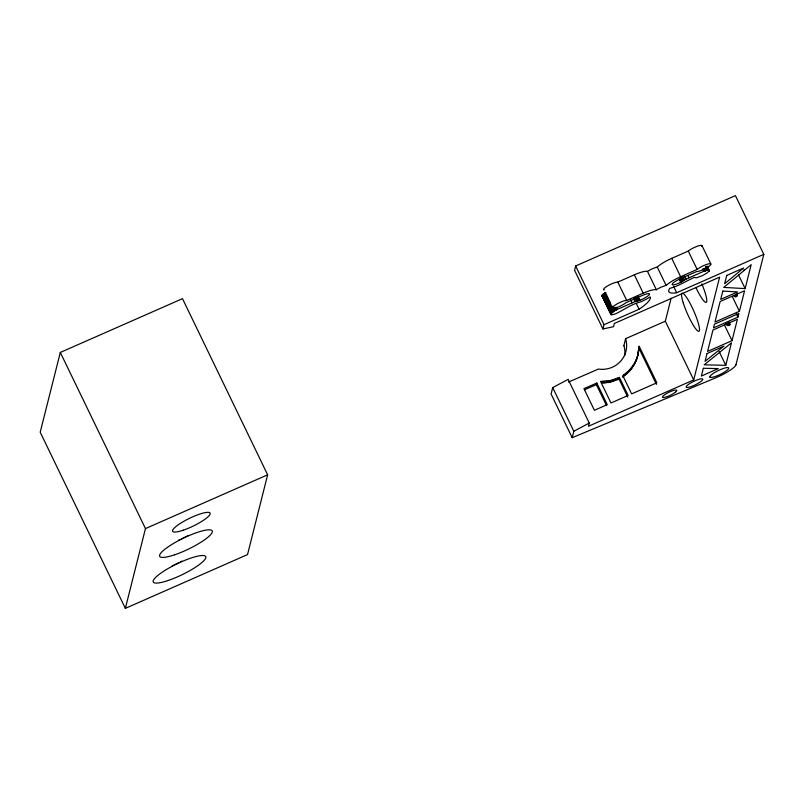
<?xml version="1.0" encoding="UTF-8"?>
<svg xmlns="http://www.w3.org/2000/svg" width="804" height="804" viewBox="0 0 804 804"><rect width="100%" height="100%" fill="white"/><g stroke="black" fill="none" stroke-linecap="round" stroke-linejoin="round"><path stroke-width="1.21" d="M638.456 352.574L637.632 356.021L639.1 346.102L656.838 382.794L631.653 393.89L622.758 375.498C629.713 371.046 635.08 364.142 637.532 356.242C635.441 364.815 629.753 372.352 622.356 377.106M736.464 293.631L736.002 296.897L733.65 295.46M638.054 354.172L638.577 350.423M605.784 292.455C604.869 293.148 600.447 295.359 602.638 296.385M602.95 328.977L574.558 270.255L575.644 265.973L735.419 195.633L763.8 254.355L676.666 292.716A36.763 7.578 -25.8 0 1 669.752 288.334L669.923 288.294A16.663 3.437 -25.8 0 0 678.556 285.219L694.244 277.36L696.324 277.852L702.405 275.651L707.53 272.636L709.269 270.445L707.711 270.154L703.852 271.27L686.003 279.189L680.676 282.345A8.331 1.719 -25.8 0 1 672.104 284.445A8.331 1.719 -25.8 0 1 680.174 278.797L696.596 271.561A8.331 1.719 -25.8 0 0 707.801 267.139A8.331 1.719 -25.8 0 0 708.625 263.863A8.331 1.719 -25.8 0 0 697.138 269.42L679.933 277.008A16.663 3.437 -25.8 0 0 666.335 285.239L665.933 285.48A8.331 1.719 -25.8 0 0 656.456 289.671L656.215 289.701A16.663 3.437 -25.8 0 0 643.904 292.867L626.698 300.435A8.331 1.719 -25.8 0 0 615.492 304.857A8.331 1.719 -25.8 0 0 614.668 308.143A8.331 1.719 -25.8 0 0 626.155 302.575L642.577 295.349A8.331 1.719 -25.8 0 1 649.461 294.415A8.331 1.719 -25.8 0 1 639.944 300.274L635.07 301.611L617.261 309.389C612.949 310.756 606.528 317.128 615.824 313.721C624.356 309.59 631.552 304.103 640.959 301.771A16.663 3.437 -25.8 0 0 650.004 297.058L650.195 296.947A36.753 7.578 -25.8 0 1 639.079 309.259L604.025 324.685L602.95 328.977L613.552 326.685L614.356 323.469L719.62 277.139L693.711 379.92L588.448 426.261L589.252 423.045L568.147 379.377L552.7 387.598L551.082 394.02L572.197 437.698L715.982 377.709A19.195 3.96 -25.8 0 0 736.203 364.463M60.31 352.443L40.2 432.21L125.354 608.367L247.531 554.579L267.642 474.812L182.488 298.656L60.31 352.443L145.464 528.6L125.354 608.367M572.197 437.698L573.815 431.266L552.7 387.598M606.306 405.156L596.387 384.644L596.789 383.036L583.935 388.633L594.397 410.281L607.231 404.633L596.789 383.036M602.518 381.438L602.116 383.046L609.874 382.222L619.01 379.016L619.412 377.408L610.276 380.614L600.558 381.397L610.99 402.975L628.125 395.437L619.412 377.408M604.075 382.985L604.477 381.377M606.025 382.825L606.427 381.227M607.955 382.573L608.367 380.965M609.874 382.222L610.276 380.614M611.774 381.769L612.176 380.161M613.633 381.217L614.035 379.609M671.119 298.224L665.32 321.198L625.592 338.695L623.904 345.74M615.462 380.573L615.874 378.975M617.261 379.84L617.663 378.242M623.944 376.021L624.346 374.423M625.472 374.865L625.874 373.257M626.929 373.619L627.341 372.021M628.326 372.312L628.728 370.704M629.643 370.925L630.045 369.317M630.879 369.478L631.281 367.87M632.034 367.971L632.446 366.363M633.11 366.403L633.522 364.795M634.095 364.775L634.507 363.177M634.999 363.106L635.401 361.498M638.688 348.534L639.1 346.926M635.803 361.388L636.205 359.78M636.507 359.639L636.919 358.031M638.366 352.313L638.768 350.705M725.791 365.317L731.469 342.805L704.193 364.815L725.791 365.317L719.138 351.539M732.012 340.665L737.409 319.278L712.967 330.032L707.58 351.418L732.012 340.665L724.374 324.856M737.941 317.138L738.876 313.439L714.444 324.193L713.51 327.891L737.941 317.138L736.303 313.751M739.419 311.299L744.594 290.757L720.163 301.51L714.977 322.062L739.419 311.299L732.213 296.395M745.137 288.606L751.167 264.677L723.721 287.4L745.137 288.606L738.585 275.058M736.012 364.544L763.8 254.355M637.12 357.84L638.044 354.413M604.266 289.963A8.331 1.719 -25.8 0 1 607.754 285.822A8.331 1.719 -25.8 0 1 617.824 282.083L635.029 274.516A16.663 3.437 -25.8 0 1 647.341 271.35L647.592 271.32A8.331 1.719 -25.8 0 1 657.059 267.129L657.471 266.888A16.663 3.437 -25.8 0 1 671.059 258.657L688.264 251.069A8.331 1.719 -25.8 0 1 697.711 246.094A8.331 1.719 -25.8 0 1 701.751 246.486M573.815 431.266L589.252 423.045M145.464 528.6L267.642 474.812M733.992 295.822L737.379 294.334M734.313 296.143L736.564 295.148M734.615 296.405L736.866 295.41M734.896 296.616L737.157 295.621M735.168 296.776L737.419 295.782M568.468 382.081L598.337 369.076A24.994 24.1 14.2 0 0 625.643 338.846L625.592 338.695M725.64 323.499L726.012 323.962L728.263 322.967M726.012 323.962L729.751 322.886M726.364 324.374L730.082 323.248M726.705 324.736L729.278 324.052M727.027 325.047L729.58 324.313M727.329 325.308L729.861 324.525M727.61 325.519L730.132 324.685M584.598 389.769L596.387 384.644M727.871 325.68L729.107 325.349L729.087 321.952M702.023 245.672L710.887 264.024M707.138 266.054L709.279 270.737M707.158 266.536L709.239 270.858M707.098 266.667L709.098 271.119M706.977 266.878L709.007 271.26M706.796 266.868L708.364 270.114M706.595 266.878L708.163 270.114M706.374 266.898L707.942 270.134M706.143 266.918L707.711 270.154M705.892 266.958L707.46 270.194M705.631 267.008L707.188 270.244M705.349 267.069L706.917 270.305M705.57 268.214L706.615 270.375M705.269 268.295L706.304 270.456M704.947 268.385L705.992 270.546M704.616 268.486L705.651 270.636M704.264 268.586L705.309 270.747M703.912 268.707L704.957 270.868M703.55 268.837L704.595 270.988M703.188 268.968L704.224 271.129M702.807 269.109L703.852 271.27M688.264 251.069L697.138 269.42M687.993 275.601L689.038 277.752M684.435 275.953L686.003 279.189M682.968 276.727L684.536 279.973M682.264 277.129L683.822 280.365M681.571 277.521L683.139 280.767M671.752 258.345L680.616 276.697M680.908 277.923L682.475 281.159M680.274 278.325L681.842 281.561M679.671 278.717L681.239 281.953M679.109 279.099L680.676 282.345M673.541 286.234L676.666 292.716M657.27 267.079L666.144 285.43M647.491 271.39L656.355 289.741M665.32 321.198L693.711 379.92M634.346 274.817L643.21 293.158M637.853 295.952L639.944 300.274M637.894 297.108L639.451 300.344M637.361 297.209L638.929 300.455M636.798 297.349L638.356 300.585M636.195 297.5L637.763 300.736M635.562 297.681L637.13 300.927M634.899 297.892L636.466 301.128M636.466 303.862L639.079 309.259M633.502 298.374L635.07 301.611M630.527 299.59L632.095 302.827M617.824 282.083L626.698 300.435M638.698 347.7L656.436 384.402M616.216 307.228L617.261 309.389M615.824 307.419L616.869 309.58M615.442 307.62L616.487 309.781M615.06 307.821L616.105 309.982M614.688 308.022L615.733 310.183M613.794 307.148L615.361 310.394M613.442 307.359L615 310.595M613.09 307.56L614.648 310.806M605.442 292.656L610.658 303.45M611.703 305.61L614.316 311.007M605.111 292.867L613.985 311.218M604.799 293.068L613.663 311.419M604.487 293.269L613.362 311.62M604.196 293.47L613.07 311.821M603.925 293.671L612.789 312.022M603.663 293.862L612.527 312.213M603.412 294.053L612.286 312.404M603.181 294.244L612.055 312.595M602.97 294.425L611.844 312.776M602.779 294.596L611.643 312.947M602.598 294.767L611.472 313.118M602.437 294.927L611.311 313.279M602.307 295.088L611.171 313.439M602.186 295.239L611.05 313.59M602.085 295.38L611.352 314.716M601.945 295.641L611.211 314.686M601.905 295.751L610.98 314.605M575.644 265.973L604.025 324.685M619.01 379.016L627.723 397.045M701.842 283.912A20.824 3.467 66.2 0 1 706.294 302.354A20.824 3.467 66.2 0 1 696.003 287.721M744.383 269.853A24.994 4.161 66.2 0 1 743.318 270.144M623.934 345.73A25.095 23.718 26.6 0 1 624.698 355.68M188.307 535.444A29.155 6.01 -25.8 0 1 186.98 536.147M185.634 536.841A29.155 6.01 -25.8 0 1 181.513 538.841M180.136 539.474A29.155 6.01 -25.8 0 1 178.749 540.097M181.835 561.142A29.155 6.01 -25.8 0 1 180.498 561.845M179.151 562.539A29.155 6.01 -25.8 0 1 175.031 564.539M173.654 565.172A29.155 6.01 -25.8 0 1 172.277 565.785M703.329 368.282L701.359 376.071L718.274 368.624L703.329 368.282M707.038 353.559L705.068 361.348L723.952 346.112L707.038 353.559M722.786 291.078L720.706 299.369L737.62 291.922L722.786 291.078M726.736 275.43L724.645 283.712L743.65 267.983L726.736 275.43M675.42 392.201L675.189 392.382A7.97 1.648 -25.8 0 1 663.541 397.528L663.35 397.538A7.97 1.648 -25.8 0 1 665.27 394.322A7.97 1.648 -25.8 0 1 674.707 390.151A7.97 1.648 -25.8 0 1 675.42 392.201M686.495 387.407L686.375 387.347A9.216 1.899 -25.8 0 1 696.565 380.131A9.216 1.899 -25.8 0 1 700.485 381.82A9.216 1.899 -25.8 0 1 686.495 387.407M709.902 377.126L709.842 377.026A10.462 2.161 -25.8 0 1 723.067 368.564A10.462 2.161 -25.8 0 1 725.007 371.76A10.462 2.161 -25.8 0 1 709.902 377.126M683.299 303.058A20.824 3.467 66.2 0 0 698.746 331.359A20.824 3.467 66.2 0 0 689.53 302.324A20.824 3.467 66.2 0 0 683.299 303.058M174.769 554.76A29.155 6.01 -25.8 0 0 212.256 530.992A29.155 6.01 -25.8 0 0 170.87 545.072A29.155 6.01 -25.8 0 0 174.769 554.76M168.287 580.448A29.155 6.01 -25.8 0 0 205.774 556.69A29.155 6.01 -25.8 0 0 164.398 570.77A29.155 6.01 -25.8 0 0 168.287 580.448M183.372 530.158A20.824 4.291 -25.8 0 0 210.145 513.183A20.824 4.291 -25.8 0 0 180.588 523.243A20.824 4.291 -25.8 0 0 183.372 530.158"/></g></svg>
